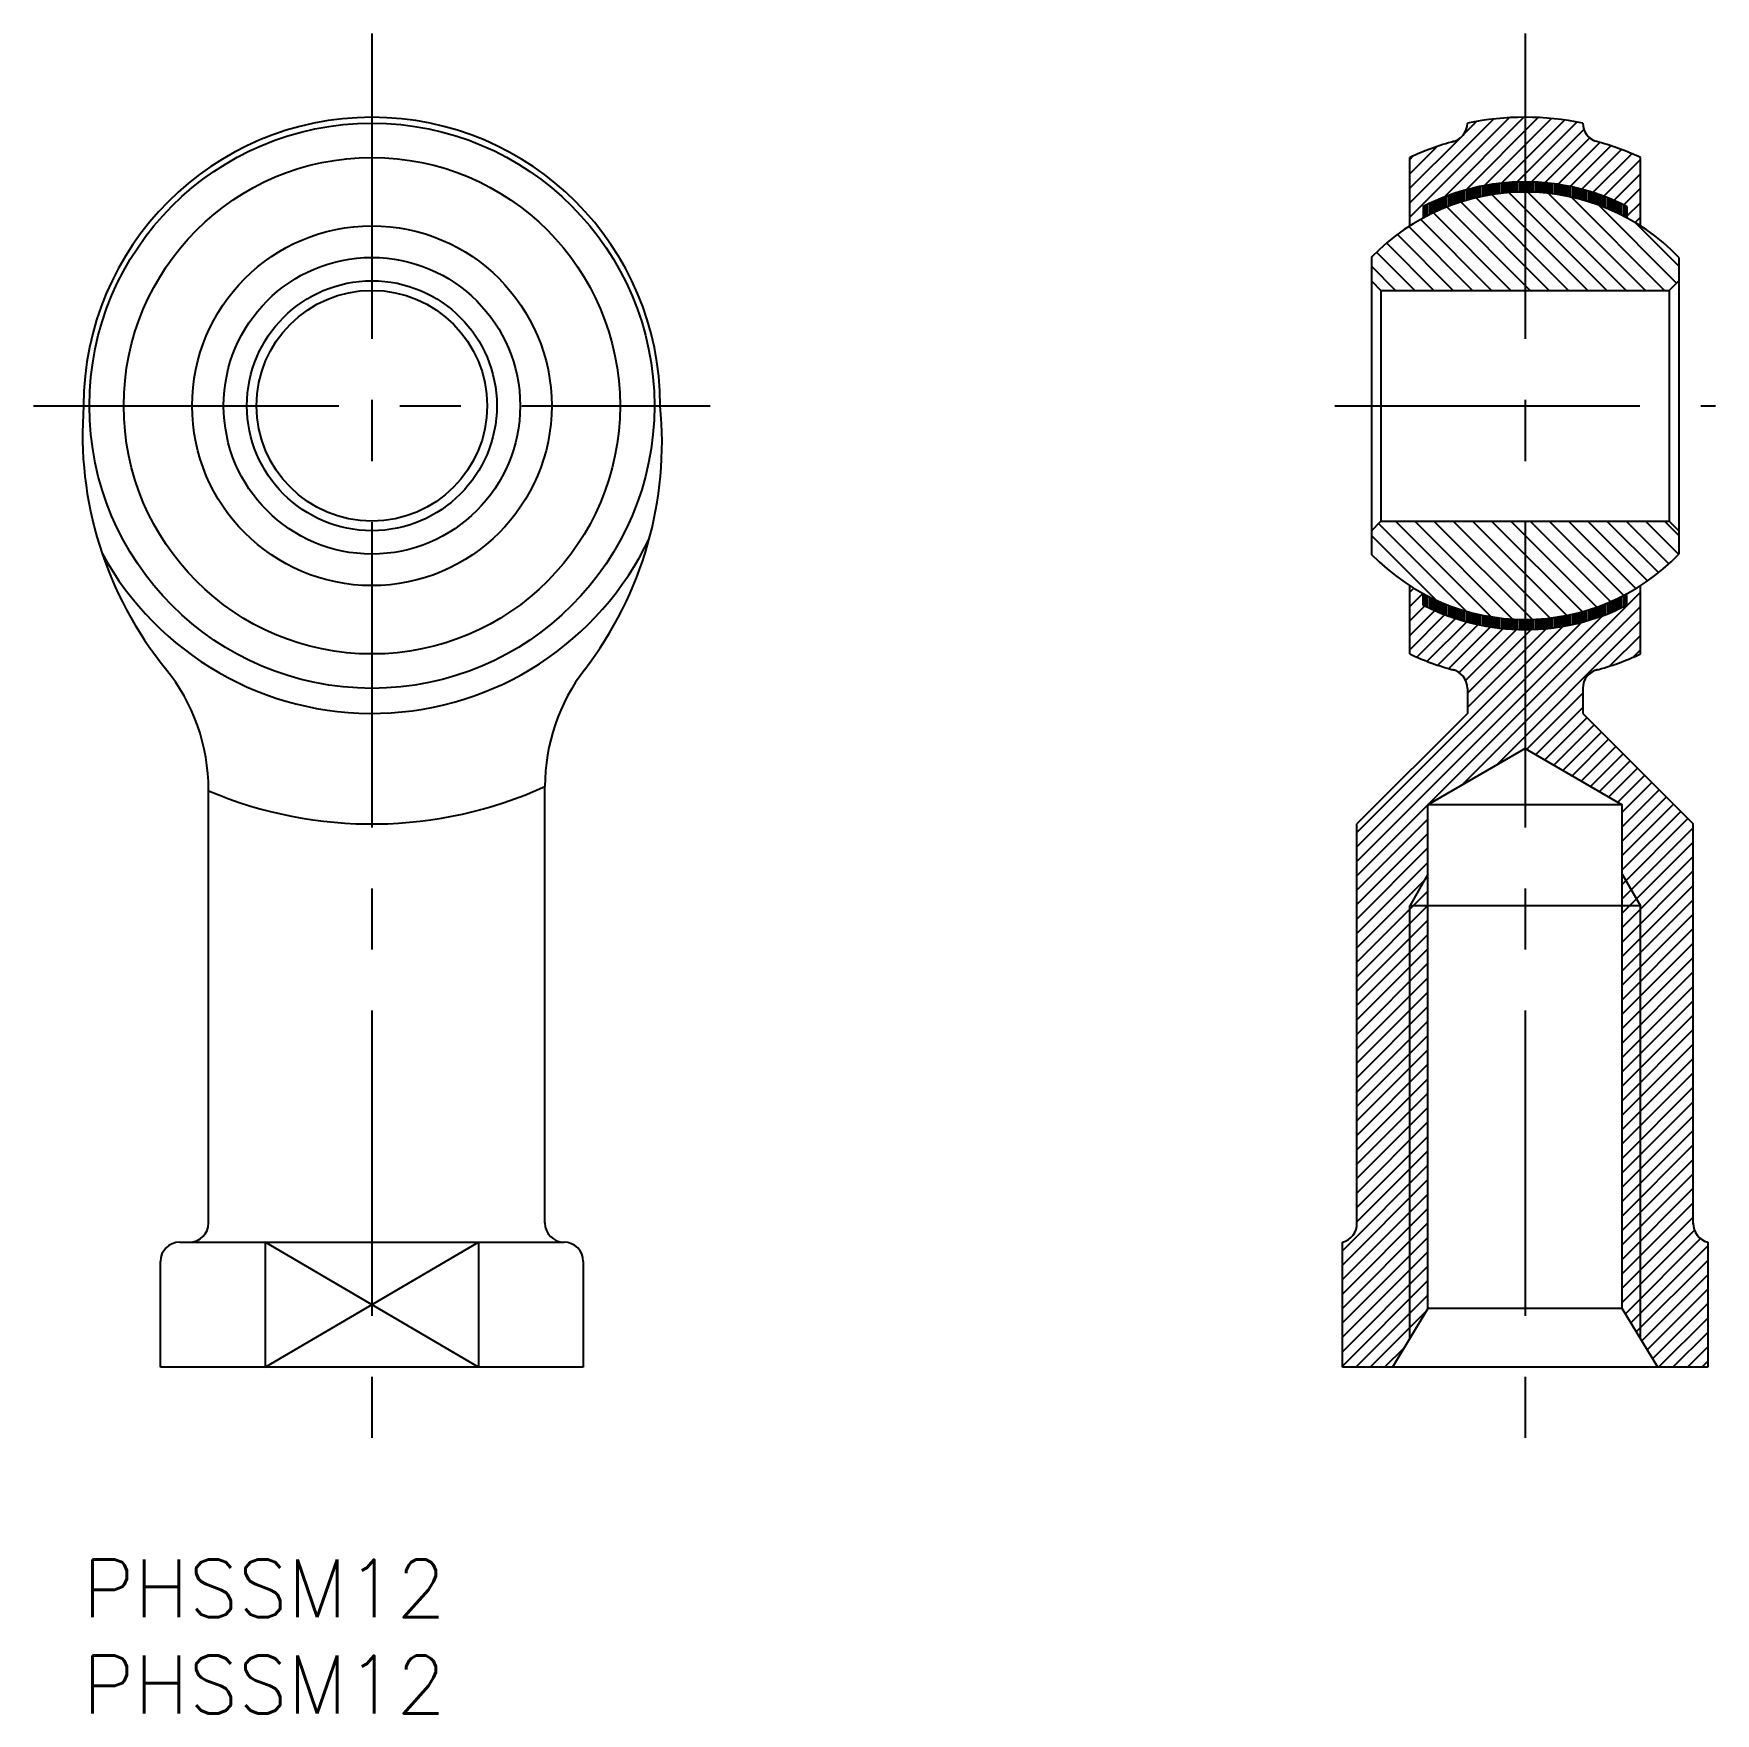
# Model space of a CAD drawing. Extents: x -2.5 to 85, y -8 to 79.3.
import ezdxf

# ---------------------------------------------------------------- set-up
doc = ezdxf.new("R2010")
doc.units = 0
doc.header["$LTSCALE"] = 0.5
doc.linetypes.add('CENTER', pattern=[50.8, 31.75, -6.35, 6.35, -6.35])
for name, color, linetype in [('MSM_CENTER', 1, 'CENTER'), ('MSM_CONTINUOUS', 7, 'CONTINUOUS'), ('MSM_NARROW', 5, 'CONTINUOUS'), ('MSM_PART_NUMBER', 7, 'CONTINUOUS')]:
    doc.layers.add(name, color=color, linetype=linetype)
doc.styles.get("Standard").update_dxf_attribs({"font": 'txt.shx', "height": 3, "bigfont": 'bigfont.shx'})

msp = doc.modelspace()

# ---------------------------------------------------------------- linework, layer by layer
at = {"layer": 'MSM_CENTER'}
for p, q in [((15.057, 79.35), (15.057, 5.65)), ((75.057, 79.35), (75.057, 5.65)), ((-2.543, 60), (32.657, 60)), ((65.157, 60), (84.957, 60))]:
    msp.add_line(p, q, dxfattribs=at)
at = {"layer": 'MSM_CONTINUOUS'}
for p, q in [((69.057, 69.351), (69.057, 72.91)), ((81.057, 69.351), (81.057, 72.91)), ((69.757, 70.363), (69.757, 69.767)), ((80.357, 70.363), (80.357, 69.767)), ((67.057, 67.713), (67.057, 52.287)), ((83.057, 67.713), (83.057, 52.287)), ((67.057, 66.5), (67.557, 66)), ((67.557, 66), (82.557, 66)), ((67.557, 66), (67.557, 54)), ((83.057, 66.5), (82.557, 66)), ((82.557, 66), (82.557, 54)), ((67.057, 53.5), (67.557, 54)), ((67.557, 54), (82.557, 54)), ((83.057, 53.5), (82.557, 54)), ((69.057, 47.09), (69.057, 50.647)), ((69.757, 49.637), (69.757, 50.233)), ((80.357, 49.637), (80.357, 50.233)), ((81.057, 47.09), (81.057, 50.647)), ((72.057, 45.3), (72.057, 44)), ((78.057, 45.3), (78.057, 44)), ((72.057, 44), (66.307, 38.25)), ((78.057, 44), (83.807, 38.25)), ((75.057, 42.167), (70.004, 39.25)), ((75.057, 42.167), (80.11, 39.25)), ((6.557, 17.5), (6.557, 40.027)), ((24.057, 17.5), (24.057, 40.191)), ((80.11, 39.25), (70.004, 39.25)), ((70.004, 13.053), (70.004, 39.25)), ((80.11, 13.053), (80.11, 39.25)), ((66.307, 17.437), (66.307, 38.25)), ((83.807, 17.437), (83.807, 38.25)), ((81.057, 34), (69.057, 34)), ((5.057, 16.5), (25.057, 16.5)), ((9.512, 16.5), (9.512, 10)), ((20.602, 16.5), (20.602, 10)), ((25.057, 16.5), (25.057, 16.5)), ((65.557, 10), (65.557, 16.5)), ((84.557, 16.5), (84.557, 10)), ((4.057, 10), (4.057, 15.5)), ((26.057, 15.5), (26.057, 10)), ((70.004, 13.053), (68.157, 10)), ((80.11, 13.053), (70.004, 13.053)), ((81.957, 10), (80.11, 13.053)), ((26.057, 10), (4.057, 10)), ((84.557, 10), (65.557, 10))]:
    msp.add_line(p, q, dxfattribs=at)
for radius in [14.697, 12.91, 9.353, 7.713, 6.5, 6]:
    msp.add_circle((15.057, 60), radius, dxfattribs=at)
for centre, radius, start, end in [((15.057, 60), 15, 0, 180), ((71.057, 74.7), 1, 282.05844, 359.82459), ((75.057, 60), 15, 78.46304, 101.53696), ((79.057, 74.7), 1, 180.17541, 251.61421), ((75.057, 60), 14.236, 105, 114.92698), ((71.057, 74.7), 1, 269.99973, 270), ((75.057, 60), 14.236, 65.07302, 75), ((75.057, 60), 11.113, 43.95295, 136.04705), ((75.057, 60), 11.64, 62.91406, 117.08594), ((19.35, 58.518), 19.35, 175.60604, 219.04994), ((10.801, 58.096), 19.35, 322.40768, 5.64681), ((15.057, 60), 16, 208.66116, 334.49237), ((75.057, 60), 11.113, 223.95295, 316.04705), ((75.057, 60), 11.64, 242.91406, 297.08594), ((75.057, 60), 14.236, 245.07302, 254.9999), ((75.057, 60), 14.236, 285.0001, 294.92698), ((-3.443, 40.027), 10, 0, 39.04994), ((34.057, 40.191), 10, 142.40768, 180), ((71.057, 45.3), 1, 0, 77.94035), ((79.057, 45.3), 1, 102.05965, 180), ((15.057, 60), 21.75, 246.99543, 294.44334), ((5.557, 17.5), 1, 270, 0), ((25.057, 17.5), 1, 180, 270), ((65.307, 17.468), 1, 284.44791, 1.81229), ((84.806, 17.468), 1, 178.18771, 255.55209), ((5.057, 15.5), 1, 90, 180), ((25.057, 15.5), 1, 0, 90)]:
    msp.add_arc(centre, radius, start, end, dxfattribs=at)
at = {"layer": 'MSM_NARROW'}
for p, q in [((69.057, 69.807), (74.225, 74.975)), ((69.057, 70.557), (73.406, 74.906)), ((70.848, 70.848), (74.999, 74.999)), ((71.871, 74.121), (72.531, 74.781)), ((71.967, 71.217), (75.735, 74.985)), ((72.945, 71.445), (76.436, 74.936)), ((73.821, 71.571), (77.109, 74.859)), ((74.627, 71.627), (77.755, 74.755)), ((69.057, 71.307), (71.656, 73.906)), ((75.38, 71.63), (78.119, 74.369)), ((76.089, 71.589), (78.428, 73.928)), ((76.76, 71.51), (78.941, 73.691)), ((77.397, 71.397), (79.519, 73.519)), ((69.057, 72.057), (70.479, 73.479)), ((69.057, 72.807), (69.238, 72.988)), ((78.006, 71.256), (80.069, 73.319)), ((78.588, 71.088), (80.605, 73.105)), ((79.146, 70.896), (81.057, 72.807)), ((79.681, 70.681), (81.057, 72.057)), ((70.958, 70.327), (70.958, 70.893)), ((71.064, 70.369), (71.064, 70.932)), ((71.17, 70.406), (71.17, 70.968)), ((71.276, 70.444), (71.276, 71.004)), ((71.382, 70.482), (71.382, 71.04)), ((71.488, 70.52), (71.488, 71.075)), ((71.595, 70.557), (71.595, 71.111)), ((71.701, 70.592), (71.701, 71.145)), ((71.807, 70.623), (71.807, 71.174)), ((71.913, 70.653), (71.913, 71.202)), ((72.019, 70.684), (72.019, 71.231)), ((72.125, 70.714), (72.125, 71.26)), ((72.231, 70.745), (72.231, 71.289)), ((72.337, 70.774), (72.337, 71.318)), ((72.443, 70.797), (72.443, 71.34)), ((72.549, 70.821), (72.549, 71.362)), ((72.655, 70.844), (72.655, 71.384)), ((72.761, 70.868), (72.761, 71.407)), ((72.867, 70.891), (72.867, 71.429)), ((72.973, 70.915), (72.973, 71.451)), ((73.079, 70.933), (73.079, 71.469)), ((73.186, 70.949), (73.186, 71.485)), ((73.292, 70.966), (73.292, 71.5)), ((78.316, 66), (73.342, 70.974)), ((73.398, 70.983), (73.398, 71.516)), ((73.504, 70.999), (73.504, 71.532)), ((73.61, 71.016), (73.61, 71.548)), ((73.716, 71.03), (73.716, 71.562)), ((73.822, 71.04), (73.822, 71.571)), ((73.928, 71.05), (73.928, 71.58)), ((74.034, 71.06), (74.034, 71.59)), ((74.14, 71.07), (74.14, 71.599)), ((79.316, 66), (74.237, 71.079)), ((74.246, 71.08), (74.246, 71.609)), ((74.352, 71.09), (74.352, 71.618)), ((74.458, 71.094), (74.458, 71.622)), ((74.564, 71.097), (74.564, 71.625)), ((74.67, 71.1), (74.67, 71.629)), ((74.777, 71.104), (74.777, 71.632)), ((74.883, 71.107), (74.883, 71.635)), ((74.989, 71.11), (74.989, 71.638)), ((75.095, 71.111), (75.095, 71.639)), ((75.201, 71.108), (75.201, 71.636)), ((80.316, 66), (75.208, 71.108)), ((75.307, 71.105), (75.307, 71.633)), ((75.413, 71.101), (75.413, 71.629)), ((75.519, 71.098), (75.519, 71.626)), ((75.625, 71.095), (75.625, 71.623)), ((75.731, 71.092), (75.731, 71.62)), ((75.837, 71.083), (75.837, 71.611)), ((75.943, 71.073), (75.943, 71.602)), ((76.049, 71.063), (76.049, 71.593)), ((76.155, 71.053), (76.155, 71.583)), ((76.261, 71.043), (76.261, 71.574)), ((81.316, 66), (76.274, 71.042)), ((76.368, 71.033), (76.368, 71.564)), ((76.474, 71.021), (76.474, 71.552)), ((76.58, 71.004), (76.58, 71.536)), ((76.686, 70.987), (76.686, 71.521)), ((76.792, 70.971), (76.792, 71.505)), ((76.898, 70.954), (76.898, 71.489)), ((77.004, 70.938), (77.004, 71.473)), ((77.11, 70.921), (77.11, 71.457)), ((77.216, 70.898), (77.216, 71.435)), ((77.322, 70.875), (77.322, 71.413)), ((77.428, 70.851), (77.428, 71.391)), ((77.534, 70.828), (77.534, 71.368)), ((77.64, 70.804), (77.64, 71.346)), ((77.746, 70.781), (77.746, 71.324)), ((77.852, 70.753), (77.852, 71.297)), ((77.959, 70.723), (77.959, 71.268)), ((78.065, 70.692), (78.065, 71.24)), ((78.171, 70.662), (78.171, 71.211)), ((78.277, 70.631), (78.277, 71.182)), ((78.383, 70.601), (78.383, 71.153)), ((78.489, 70.568), (78.489, 71.121)), ((78.595, 70.53), (78.595, 71.086)), ((78.701, 70.493), (78.701, 71.05)), ((78.807, 70.455), (78.807, 71.014)), ((78.913, 70.417), (78.913, 70.978)), ((79.019, 70.379), (79.019, 70.943)), ((79.125, 70.34), (79.125, 70.905)), ((80.192, 70.442), (81.057, 71.307)), ((69.791, 69.785), (69.791, 70.38)), ((69.898, 69.838), (69.898, 70.43)), ((70.004, 69.891), (70.004, 70.48)), ((70.11, 69.945), (70.11, 70.531)), ((70.216, 69.998), (70.216, 70.581)), ((74.316, 66), (70.284, 70.032)), ((70.322, 70.051), (70.322, 70.632)), ((70.428, 70.101), (70.428, 70.678)), ((70.534, 70.146), (70.534, 70.721)), ((70.64, 70.191), (70.64, 70.764)), ((70.746, 70.237), (70.746, 70.807)), ((70.852, 70.282), (70.852, 70.85)), ((75.316, 66), (70.98, 70.336)), ((76.316, 66), (71.718, 70.598)), ((77.316, 66), (72.504, 70.811)), ((82.316, 66), (77.475, 70.841)), ((82.936, 66.379), (78.89, 70.426)), ((79.231, 70.295), (79.231, 70.862)), ((79.337, 70.25), (79.337, 70.819)), ((79.443, 70.204), (79.443, 70.776)), ((79.55, 70.159), (79.55, 70.734)), ((79.656, 70.114), (79.656, 70.691)), ((79.762, 70.067), (79.762, 70.646)), ((79.868, 70.013), (79.868, 70.596)), ((79.974, 69.96), (79.974, 70.545)), ((80.08, 69.907), (80.08, 70.495)), ((80.186, 69.853), (80.186, 70.445)), ((80.292, 69.8), (80.292, 70.394)), ((80.357, 69.857), (81.057, 70.557)), ((72.316, 66), (69.003, 69.313)), ((73.316, 66), (69.626, 69.69)), ((80.776, 69.526), (81.057, 69.807)), ((83.057, 67.259), (80.815, 69.5)), ((70.316, 66), (67.857, 68.458)), ((71.316, 66), (68.414, 68.902)), ((69.316, 66), (67.333, 67.982)), ((68.316, 66), (67.057, 67.259)), ((71.991, 49.324), (67.436, 53.879)), ((73.28, 49.036), (68.316, 54)), ((74.408, 48.908), (69.316, 54)), ((75.422, 48.894), (70.316, 54)), ((76.35, 48.965), (71.316, 54)), ((77.214, 49.102), (72.316, 54)), ((78.021, 49.295), (73.316, 54)), ((78.78, 49.535), (74.316, 54)), ((79.497, 49.818), (75.316, 54)), ((80.175, 50.141), (76.316, 54)), ((80.816, 50.5), (77.316, 54)), ((81.422, 50.894), (78.316, 54)), ((81.994, 51.321), (79.316, 54)), ((82.534, 51.781), (80.316, 54)), ((83.042, 52.273), (81.316, 54)), ((83.057, 53.259), (82.316, 54)), ((70.409, 49.907), (67.057, 53.259)), ((66.307, 35.557), (81.057, 50.307)), ((69.057, 50.307), (69.267, 50.517)), ((69.057, 49.557), (69.742, 50.242)), ((69.791, 49.62), (69.791, 50.215)), ((69.898, 49.57), (69.898, 50.162)), ((70.004, 49.52), (70.004, 50.109)), ((70.11, 49.469), (70.11, 50.055)), ((70.216, 49.419), (70.216, 50.002)), ((70.322, 49.368), (70.322, 49.949)), ((70.428, 49.322), (70.428, 49.899)), ((79.656, 49.309), (79.656, 49.886)), ((79.762, 49.354), (79.762, 49.933)), ((79.868, 49.404), (79.868, 49.987)), ((79.974, 49.455), (79.974, 50.04)), ((80.08, 49.505), (80.08, 50.093)), ((80.186, 49.555), (80.186, 50.147)), ((80.292, 49.606), (80.292, 50.2)), ((66.307, 36.307), (79.076, 49.076)), ((69.057, 48.807), (69.845, 49.595)), ((69.057, 48.057), (70.353, 49.353)), ((69.057, 47.307), (70.886, 49.136)), ((70.534, 49.279), (70.534, 49.854)), ((70.64, 49.236), (70.64, 49.809)), ((70.746, 49.193), (70.746, 49.763)), ((70.852, 49.15), (70.852, 49.718)), ((70.958, 49.107), (70.958, 49.673)), ((71.064, 49.068), (71.064, 49.631)), ((71.17, 49.032), (71.17, 49.594)), ((71.276, 48.996), (71.276, 49.556)), ((71.382, 48.96), (71.382, 49.518)), ((71.488, 48.925), (71.488, 49.48)), ((71.595, 48.889), (71.595, 49.443)), ((71.701, 48.855), (71.701, 49.408)), ((71.769, 40.269), (81.057, 49.557)), ((71.807, 48.826), (71.807, 49.377)), ((71.913, 48.798), (71.913, 49.347)), ((72.019, 48.769), (72.019, 49.316)), ((72.125, 48.74), (72.125, 49.286)), ((72.231, 48.711), (72.231, 49.255)), ((72.337, 48.682), (72.337, 49.226)), ((72.443, 48.66), (72.443, 49.203)), ((72.549, 48.638), (72.549, 49.179)), ((72.655, 48.616), (72.655, 49.156)), ((72.761, 48.593), (72.761, 49.132)), ((72.867, 48.571), (72.867, 49.109)), ((72.973, 48.549), (72.973, 49.085)), ((73.079, 48.531), (73.079, 49.067)), ((73.186, 48.515), (73.186, 49.051)), ((73.292, 48.5), (73.292, 49.034)), ((73.398, 48.484), (73.398, 49.017)), ((73.504, 48.468), (73.504, 49.001)), ((76.686, 48.479), (76.686, 49.013)), ((76.792, 48.495), (76.792, 49.029)), ((76.898, 48.511), (76.898, 49.046)), ((77.004, 48.527), (77.004, 49.062)), ((77.11, 48.543), (77.11, 49.079)), ((77.216, 48.565), (77.216, 49.102)), ((77.322, 48.587), (77.322, 49.125)), ((77.428, 48.609), (77.428, 49.149)), ((77.534, 48.632), (77.534, 49.172)), ((77.64, 48.654), (77.64, 49.196)), ((77.746, 48.676), (77.746, 49.219)), ((77.852, 48.703), (77.852, 49.247)), ((77.959, 48.732), (77.959, 49.277)), ((78.065, 48.76), (78.065, 49.308)), ((78.171, 48.789), (78.171, 49.338)), ((78.277, 48.818), (78.277, 49.369)), ((78.383, 48.847), (78.383, 49.399)), ((78.489, 48.879), (78.489, 49.432)), ((78.595, 48.914), (78.595, 49.47)), ((78.701, 48.95), (78.701, 49.507)), ((78.807, 48.986), (78.807, 49.545)), ((78.913, 49.022), (78.913, 49.583)), ((79.019, 49.057), (79.019, 49.621)), ((79.125, 49.095), (79.125, 49.66)), ((79.231, 49.138), (79.231, 49.705)), ((79.337, 49.181), (79.337, 49.75)), ((79.443, 49.224), (79.443, 49.796)), ((79.55, 49.266), (79.55, 49.841)), ((66.307, 37.057), (77.984, 48.734)), ((66.307, 37.807), (77.028, 48.528)), ((69.429, 46.929), (71.441, 48.941)), ((69.961, 46.711), (72.019, 48.769)), ((70.51, 46.51), (72.623, 48.623)), ((71.084, 46.334), (73.255, 48.505)), ((71.62, 46.12), (73.92, 48.42)), ((71.965, 45.715), (74.623, 48.373)), ((72.057, 44.307), (76.163, 48.413)), ((73.544, 41.294), (81.057, 48.807)), ((73.61, 48.452), (73.61, 48.984)), ((73.716, 48.438), (73.716, 48.97)), ((73.822, 48.429), (73.822, 48.96)), ((73.928, 48.42), (73.928, 48.95)), ((74.034, 48.41), (74.034, 48.94)), ((74.14, 48.401), (74.14, 48.93)), ((74.246, 48.391), (74.246, 48.92)), ((74.352, 48.382), (74.352, 48.91)), ((74.458, 48.378), (74.458, 48.906)), ((74.564, 48.375), (74.564, 48.903)), ((74.67, 48.371), (74.67, 48.9)), ((74.777, 48.368), (74.777, 48.896)), ((74.883, 48.365), (74.883, 48.893)), ((74.989, 48.362), (74.989, 48.89)), ((75.057, 48.057), (75.369, 48.369)), ((75.095, 48.361), (75.095, 48.889)), ((75.201, 48.364), (75.201, 48.892)), ((75.307, 48.367), (75.307, 48.895)), ((75.413, 48.371), (75.413, 48.899)), ((75.519, 48.374), (75.519, 48.902)), ((75.625, 48.377), (75.625, 48.905)), ((75.731, 48.38), (75.731, 48.908)), ((75.837, 48.389), (75.837, 48.917)), ((75.943, 48.398), (75.943, 48.927)), ((76.049, 48.407), (76.049, 48.937)), ((76.155, 48.417), (76.155, 48.947)), ((76.261, 48.426), (76.261, 48.957)), ((76.368, 48.436), (76.368, 48.967)), ((76.474, 48.448), (76.474, 48.979)), ((76.58, 48.464), (76.58, 48.996)), ((72.057, 45.057), (75.057, 48.057)), ((79.468, 46.468), (81.057, 48.057)), ((80.675, 46.925), (81.057, 47.307)), ((75.127, 42.127), (78.057, 45.057)), ((75.602, 41.852), (78.057, 44.307)), ((76.078, 41.578), (78.278, 43.778)), ((76.553, 41.303), (78.653, 43.403)), ((77.029, 41.029), (79.028, 43.028)), ((77.504, 40.754), (79.403, 42.653)), ((77.98, 40.48), (79.778, 42.278)), ((78.455, 40.205), (80.153, 41.903)), ((78.931, 39.931), (80.528, 41.528)), ((79.406, 39.656), (80.903, 41.153)), ((79.882, 39.382), (81.278, 40.778)), ((80.11, 38.86), (81.653, 40.403)), ((80.11, 38.11), (82.028, 40.028)), ((80.11, 37.36), (82.403, 39.653)), ((66.307, 34.807), (70.004, 38.504)), ((80.11, 36.61), (82.778, 39.278)), ((80.11, 35.86), (83.153, 38.903)), ((80.11, 35.11), (83.528, 38.528)), ((66.307, 34.057), (70.004, 37.754)), ((80.11, 34.36), (83.807, 38.057)), ((66.307, 33.307), (70.004, 37.004)), ((80.11, 33.61), (83.807, 37.307)), ((66.307, 32.557), (70.004, 36.254)), ((80.11, 32.86), (83.807, 36.557)), ((66.307, 31.807), (70.004, 35.504)), ((70.004, 35.64), (69.057, 34)), ((80.11, 32.11), (83.807, 35.807)), ((80.11, 35.64), (81.057, 34)), ((80.11, 31.36), (83.807, 35.057)), ((66.307, 31.057), (70.004, 34.754)), ((80.11, 30.61), (83.807, 34.307)), ((66.307, 30.307), (70.004, 34.004)), ((66.307, 29.557), (70.004, 33.254)), ((69.057, 11.488), (69.057, 34)), ((80.11, 29.86), (83.807, 33.557)), ((81.057, 11.488), (81.057, 34)), ((66.307, 28.807), (70.004, 32.504)), ((80.11, 29.11), (83.807, 32.807)), ((66.307, 28.057), (70.004, 31.754)), ((80.11, 28.36), (83.807, 32.057)), ((66.307, 27.307), (70.004, 31.004)), ((80.11, 27.61), (83.807, 31.307)), ((66.307, 26.557), (70.004, 30.254)), ((80.11, 26.86), (83.807, 30.557)), ((80.11, 26.11), (83.807, 29.807)), ((66.307, 25.807), (70.004, 29.504)), ((80.11, 25.36), (83.807, 29.057)), ((66.307, 25.057), (70.004, 28.754)), ((66.307, 24.307), (70.004, 28.004)), ((80.11, 24.61), (83.807, 28.307)), ((66.307, 23.557), (70.004, 27.254)), ((80.11, 23.86), (83.807, 27.557)), ((66.307, 22.807), (70.004, 26.504)), ((80.11, 23.11), (83.807, 26.807)), ((66.307, 22.057), (70.004, 25.754)), ((80.11, 22.36), (83.807, 26.057)), ((66.307, 21.307), (70.004, 25.004)), ((80.11, 21.61), (83.807, 25.307)), ((80.11, 20.86), (83.807, 24.557)), ((66.307, 20.557), (70.004, 24.254)), ((80.11, 20.11), (83.807, 23.807)), ((66.307, 19.807), (70.004, 23.504)), ((66.307, 19.057), (70.004, 22.754)), ((80.11, 19.36), (83.807, 23.057)), ((66.307, 18.307), (70.004, 22.004)), ((80.11, 18.61), (83.807, 22.307)), ((66.307, 17.557), (70.004, 21.254)), ((80.11, 17.86), (83.807, 21.557)), ((65.557, 16.057), (70.004, 20.504)), ((80.11, 17.11), (83.807, 20.807)), ((65.557, 15.307), (70.004, 19.754)), ((80.11, 16.36), (83.807, 20.057)), ((80.11, 15.61), (83.807, 19.307)), ((65.557, 14.557), (70.004, 19.004)), ((80.11, 14.86), (83.807, 18.557)), ((65.557, 13.807), (70.004, 18.254)), ((65.557, 13.057), (70.004, 17.504)), ((80.11, 14.11), (83.807, 17.807)), ((65.557, 12.307), (70.004, 16.754)), ((80.11, 13.36), (83.874, 17.124)), ((80.277, 12.777), (84.186, 16.686)), ((9.512, 10), (20.602, 16.5)), ((20.602, 10), (9.512, 16.5)), ((65.557, 11.557), (70.004, 16.004)), ((80.56, 12.31), (84.557, 16.307)), ((65.557, 10.807), (70.004, 15.254)), ((80.842, 11.842), (84.557, 15.557)), ((65.557, 10.057), (70.004, 14.504)), ((81.125, 11.375), (84.557, 14.807)), ((81.408, 10.908), (84.557, 14.057)), ((66.25, 10), (70.004, 13.754)), ((81.69, 10.44), (84.557, 13.307)), ((67, 10), (69.929, 12.929)), ((82, 10), (84.557, 12.557)), ((82.75, 10), (84.557, 11.807)), ((67.75, 10), (68.78, 11.03)), ((83.5, 10), (84.557, 11.057)), ((84.25, 10), (84.557, 10.307))]:
    msp.add_line(p, q, dxfattribs=at)

# ---------------------------------------------------------------- texts
at = {"layer": 'MSM_PART_NUMBER'}
for p in [(0, -3), (0, -8)]:
    msp.add_text('PHSSM12', height=3, dxfattribs=at).set_placement(p)

doc.saveas('drawing.dxf')
